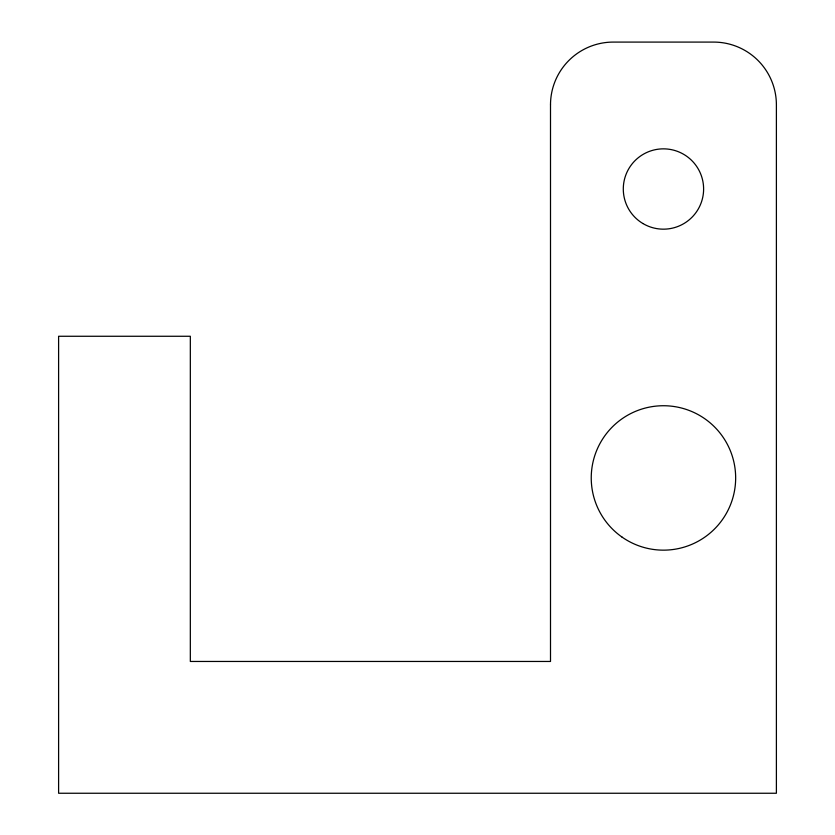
<?xml version="1.0" encoding="UTF-8"?>
<svg xmlns="http://www.w3.org/2000/svg" width="835" height="835" viewBox="0 0 835 835"><rect width="100%" height="100%" fill="white"/><g stroke="black" fill="none" stroke-linecap="round" stroke-linejoin="round"><path stroke-width="1.25" d="M550.505 104.845L550.505 661.456L190.328 661.456L190.328 336.265L58.607 336.265L58.607 793.25L776.393 793.25L776.393 104.845A62.761 62.761 0 0 0 713.633 42.084L613.276 42.084A62.761 62.761 0 0 0 550.505 104.845M622.033 537.093A72.207 72.207 0 0 0 735.384 484.237A72.207 72.207 0 0 0 632.93 412.5A72.207 72.207 0 0 0 622.033 537.093M642.898 223.519A40.174 40.174 0 0 0 703.613 189.555A40.174 40.174 0 0 0 643.848 153.953A40.174 40.174 0 0 0 642.898 223.519"/></g></svg>
